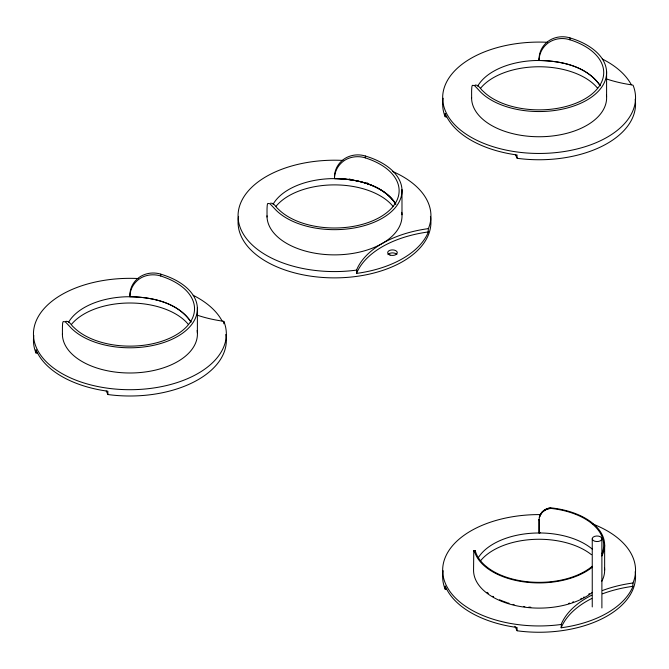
<?xml version="1.0" encoding="UTF-8"?>
<svg xmlns="http://www.w3.org/2000/svg" width="669" height="669" viewBox="0 0 669 669"><rect width="100%" height="100%" fill="white"/><g stroke="black" fill="none" stroke-linecap="round" stroke-linejoin="round"><path stroke-width="1" d="M539.097 532.984L539.105 519.428L539.097 532.984L539.958 532.984M334.5 178.054L334.5 176.934M539.097 59.926L539.105 58.805M62.418 333.982L62.418 335.136A67.519 38.978 0 0 0 133.951 372.926A67.519 38.978 0 0 0 197.138 330.461M267.015 217.007L267.023 215.861M471.62 97.733L471.612 98.887A67.519 38.978 0 0 0 542.442 136.702A67.519 38.978 0 0 0 606.449 95.023M601.857 555.981A65.545 37.84 0 0 0 551.34 507.896C545.854 507.846 540.109 512.028 539.373 517.63C540.602 512.354 545.845 508.524 551.156 508.44A64.584 37.288 0 0 1 601.824 553.94M539.582 516.853L539.59 516.301M539.85 516.1L539.858 515.54M540.184 515.356L540.184 514.796M540.569 514.637L540.569 514.076M541.004 513.934L541.012 513.374M541.497 513.265L541.505 512.705M542.049 512.621L542.049 512.061M542.643 512.011L542.643 511.459M543.278 511.442L543.287 510.882M543.964 510.907L543.972 510.355M544.691 510.422L544.7 509.862M545.461 509.979L545.461 509.418M546.264 509.577L546.264 509.017M547.091 509.234L547.1 508.674M547.953 508.942L547.961 508.381M548.848 508.699L548.848 508.139M549.759 508.515L549.759 507.955M550.687 508.39L550.696 507.821M539.097 519.989L539.373 517.07M592.291 567.187A65.545 37.84 0 0 1 524.621 581.98A65.545 37.84 0 0 1 474.597 551.791L473.777 550.687L473.56 570.423A65.545 37.84 0 0 0 519.102 606.306A65.545 37.84 0 0 0 592.291 592.383M474.622 550.871L474.973 550.62L475.55 551.699A64.584 37.288 0 0 0 525.382 581.503A64.584 37.288 0 0 0 592.157 566.325M428.394 228.622L428.085 232.67A96.453 55.686 0 0 1 357.831 273.236L356.544 273.412L356.853 269.356A96.395 55.652 0 0 1 382.108 243.533L382.242 243.457A96.453 55.686 0 0 1 427.106 228.798L428.478 228.422A96.453 55.686 0 0 0 392.544 171.423M356.544 273.412L356.853 272.668A96.453 55.686 0 0 1 427.106 232.11L428.394 231.934M593.035 524.103A96.453 55.686 0 0 1 633.075 582.799L632.682 587.048A96.453 55.686 0 0 1 562.437 627.606L561.149 627.79L561.458 623.734A96.453 55.686 0 0 1 591.764 595.184M561.149 627.79L561.458 627.045A96.453 55.686 0 0 1 591.764 598.487M270.652 203.117C274.131 202.615 276.172 207.825 278.789 209.598A64.617 37.305 0 0 0 380.067 217.149A64.617 37.305 0 0 0 367.557 158.637C358.492 154.899 347.127 156.479 340.387 163.922A30.807 25.096 6.5 0 0 337.435 167.886L336.666 169.307A30.824 25.163 0.3 0 0 334.5 178.564L334.5 176.9A30.824 25.163 0.3 0 1 336.666 167.635L337.435 166.213A30.807 25.096 6.5 0 1 340.387 162.249C346.559 155.476 356.702 153.301 365.324 156.011L365.324 157.917M356.544 270.1L356.192 270.151A96.453 55.686 0 0 1 238.289 219.775A96.453 55.686 0 0 1 342.904 160.418M632.991 583L631.703 583.176A96.453 55.686 0 0 0 602.51 590.51M632.991 586.303L631.703 586.487A96.453 55.686 0 0 0 602.51 593.813M561.149 624.478L560.798 624.528A96.453 55.686 0 0 1 443.179 576.093A96.453 55.686 0 0 1 540.786 514.595M473.777 550.687L474.906 550.57M473.727 550.788L475.032 550.704M473.677 550.947L475.082 550.763M474.254 551.072L475.199 550.955M474.405 551.348L475.341 551.214M474.555 551.641L475.5 551.524M539.105 60.478C561.258 60.862 587.156 66.223 600.302 85.824C586.278 65.177 558.573 60.193 535.225 60.528A64.617 37.305 0 0 0 477.699 86.142M335.361 178.615L334.5 178.606C356.652 178.974 382.559 184.351 395.697 203.953C381.673 183.298 353.976 178.314 330.628 178.656A64.617 37.305 0 0 0 273.094 204.262M539.097 532.432L539.975 532.432M443.179 98.251A96.453 55.686 0 0 0 445.119 116.598L446.491 116.975M515.398 154.723A96.453 55.686 0 0 1 516.744 157.533L517.405 158.327A96.453 55.686 0 0 0 635.182 99.213M138.307 278.547A96.453 55.686 0 0 0 33.467 334.993A96.453 55.686 0 0 0 141.652 389.291A96.453 55.686 0 0 0 223.881 321.496L222.509 321.112A96.453 55.686 0 0 1 197.614 315.308M33.818 335.47A96.453 55.686 0 0 0 35.925 352.847L37.297 353.224M106.195 390.972A96.453 55.686 0 0 1 107.542 393.782L108.202 394.576A96.453 55.686 0 0 0 225.821 334.5M443.179 570.749A96.453 55.686 0 0 0 445.119 589.096L446.491 589.473M514.887 626.301A96.453 55.686 0 0 1 516.744 630.039L517.405 630.825A96.453 55.686 0 0 0 635.182 571.719M569.921 39.797C561.358 36.904 551.164 39.045 544.992 45.793A30.807 25.096 6.5 0 0 542.032 49.757L541.263 51.187A30.824 25.163 0.3 0 0 539.105 60.444L539.105 58.772A30.824 25.163 0.3 0 1 541.263 49.514L542.032 48.084A30.807 25.096 6.5 0 1 544.992 44.121C551.156 37.355 561.308 35.181 569.921 37.89L569.921 39.797L572.154 40.508A64.617 37.305 0 0 1 584.664 99.02A64.617 37.305 0 0 1 483.386 91.469C480.768 89.646 478.736 84.553 475.249 84.996A30.841 3.086 85.9 0 0 475.057 85.356M65.855 321.605A30.841 3.086 85.9 0 1 66.03 321.271C69.501 320.668 71.575 325.97 74.184 327.718A64.617 37.305 0 0 0 175.47 335.278A64.617 37.305 0 0 0 162.952 276.757C153.895 273.027 142.522 274.591 135.79 282.042A30.807 25.096 6.5 0 0 132.838 286.006L132.069 287.436A30.824 25.163 0.3 0 0 129.903 296.693M606.591 71.458L606.591 96.654M604.642 544.909L604.642 570.113M601.891 538.788A4.825 2.785 0 0 1 594.649 541.188A4.825 2.785 0 0 1 594.666 536.362A4.825 2.785 0 0 1 601.891 538.788L601.891 607.979M592.249 538.771L592.249 606.934M517.053 158.277L517.053 154.974L515.766 154.79A96.453 55.686 0 0 1 445.512 114.232L445.211 113.487L445.211 116.799M517.053 630.775L517.053 627.472L515.766 627.296A96.453 55.686 0 0 1 445.512 586.73L445.211 585.994L445.211 589.297M471.62 98.042L471.62 91.151A30.715 1.505 88 0 1 471.821 87.355L471.904 86.677A30.841 3.086 85.9 0 1 472.381 85.323L474.212 85.523A25.874 6.473 79.5 0 1 475.517 86.619L478.887 90.198A67.51 38.978 0 0 0 586.713 100.199A67.51 38.978 0 0 0 569.913 37.899M401.985 189.578L401.985 214.782M267.023 216.162L267.023 209.272A30.715 1.505 88 0 1 267.224 205.475L267.307 204.798A30.841 3.086 85.9 0 1 267.776 203.451L269.615 203.644A25.874 6.473 79.5 0 1 270.912 204.739L274.29 208.318A67.51 38.978 0 0 0 382.116 218.32A67.51 38.978 0 0 0 365.316 156.019M223.789 321.287L223.789 323.771M197.388 307.707L197.388 332.903M160.719 276.046L160.719 274.139C152.106 271.422 141.953 273.604 135.79 280.37A30.807 25.096 6.5 0 0 132.838 284.333L132.069 285.763A30.824 25.163 0.3 0 0 129.903 295.021L129.903 296.71C152.055 297.128 177.962 302.463 191.1 322.082C177.076 301.426 149.371 296.442 126.023 296.777A64.617 37.305 0 0 0 68.497 322.391M107.851 394.526L107.851 391.223L106.563 391.039A96.453 55.686 0 0 1 36.318 350.481L36.009 349.736L36.009 353.048M62.418 334.291L62.426 327.4A30.715 1.505 88 0 1 62.618 323.604L62.702 322.926A30.841 3.086 85.9 0 1 63.179 321.572L65.018 321.772A25.874 6.473 79.5 0 1 66.315 322.868L69.685 326.447A67.51 38.978 0 0 0 177.511 336.448A67.51 38.978 0 0 0 160.719 274.148M193.174 295.305A96.453 55.686 0 0 1 222.133 321.045M71.508 324.34A64.617 37.305 0 0 1 130.079 303.007A64.617 37.305 0 0 1 188.449 324.532M430.418 216.371A96.453 55.686 0 0 1 334.5 277.878A96.453 55.686 0 0 1 238.582 216.371M276.105 206.211A64.617 37.305 0 0 1 334.684 184.887A64.617 37.305 0 0 1 393.046 206.403M335.361 178.59A64.617 37.305 0 0 1 395.872 204.221M348.975 178.991A65.545 37.84 0 0 1 350.096 179.141M367.038 183.047A65.545 37.84 0 0 1 368.025 183.373M387.987 254.63A4.825 2.785 0 0 1 392.327 252.882A4.825 2.785 0 0 1 396.834 254.479M401.735 212.332A67.51 38.978 0 0 1 338.556 254.805A67.51 38.978 0 0 1 267.023 217.007M367.766 183.933A96.453 55.686 0 0 1 366.913 183.097M480.71 88.091A64.617 37.305 0 0 1 539.281 66.758A64.617 37.305 0 0 1 597.651 88.283M547.51 42.298A96.453 55.686 0 0 0 442.669 98.744A96.453 55.686 0 0 0 550.855 153.042A96.453 55.686 0 0 0 633.075 85.239L631.703 84.863A96.453 55.686 0 0 1 606.816 79.059M602.376 59.048A96.453 55.686 0 0 1 631.335 84.796M480.71 560.589A64.617 37.305 0 0 1 591.488 554.726M589.456 593.612A64.584 37.288 0 0 1 588.745 594.114M584.154 596.982A64.584 37.288 0 0 1 583.343 597.434M581.67 598.303A64.584 37.288 0 0 1 580.817 598.73M573.55 601.807A64.584 37.288 0 0 1 572.589 602.15M569.654 603.12A64.584 37.288 0 0 1 568.658 603.421M530.826 607.243A64.584 37.288 0 0 1 528.819 607.076M524.831 606.632A64.584 37.288 0 0 1 523.735 606.482M514.11 604.651A64.584 37.288 0 0 1 513.081 604.391M509.017 603.262A64.584 37.288 0 0 1 508.022 602.953M507.043 602.635A64.584 37.288 0 0 1 504.15 601.623M503.489 601.372A64.584 37.288 0 0 1 500.997 600.369M500.445 600.143A64.584 37.288 0 0 1 499.551 599.742M493.622 596.74A64.584 37.288 0 0 1 492.836 596.28M488.378 593.344A64.584 37.288 0 0 1 487.015 592.308M478.176 557.904A64.584 37.288 0 0 1 535.225 533.051L539.281 532.959A64.584 37.288 0 0 1 592.491 549.291M604.467 567.471A65.545 37.84 0 0 1 601.857 581.185M390.052 255.081A4.825 2.785 0 0 0 397.294 252.673A4.825 2.785 0 0 0 390.069 250.256A4.825 2.785 0 0 0 390.052 255.081"/></g></svg>
